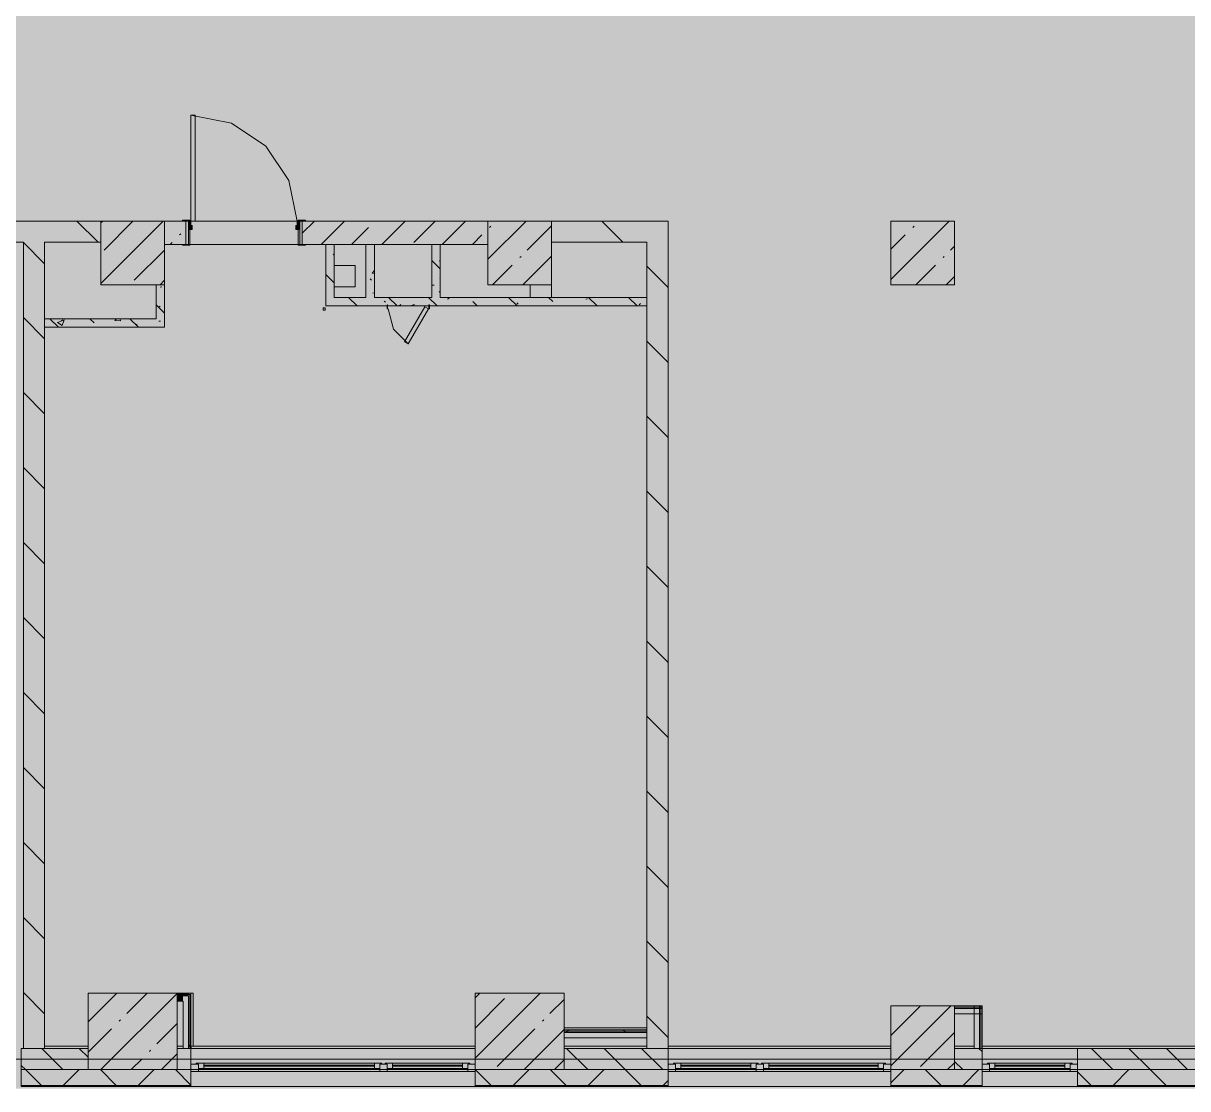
# Model space of a CAD drawing. Header units: millimetres. Extents: x -3817 to 677485, y -22715 to 103890.
# Drawn here: x 9916.7 to 10003.1, y -19606.1 to -19527 of the extents above; entities that cross this region are included whole.
import ezdxf

# ---------------------------------------------------------------- set-up
doc = ezdxf.new("R2010")
doc.units = ezdxf.units.MM
doc.layers.add('PDF _Геометрия', color=7, linetype='Continuous', true_color=0x1d1d1d)
doc.layers.add('PDF _Сплошная заливка', color=7, linetype='Continuous', true_color=0xffffff)

msp = doc.modelspace()

# ---------------------------------------------------------------- hatches: boundary and pattern name
at = {"layer": 'PDF _Сплошная заливка', "true_color": 0xd9d9d9, "transparency": 33554559}
for points in [[(10026.364, -19606.078), (10026.364, -19416.653), (9987.782, -19416.653), (9987.782, -19388.526), (9751.507, -19388.526), (9751.507, -19482.948), (9719.067, -19482.948), (9719.067, -19606.078), (10026.19, -19606.078)], [(9962.98, -19543.245), (9964.555, -19543.245), (9964.555, -19541.67), (9955.892, -19541.67), (9955.892, -19543.245), (9960.46, -19543.245)], [(9942.744, -19547.339), (9942.744, -19543.403), (9942.115, -19543.403), (9942.115, -19547.339), (9942.201, -19547.339)], [(9962.98, -19603.086), (9964.555, -19603.086), (9964.555, -19543.245), (9962.98, -19543.245), (9962.98, -19601.977)], [(9960.46, -19547.969), (9962.98, -19547.969), (9962.98, -19547.339), (9939.752, -19547.339), (9939.752, -19547.969), (9945.853, -19547.969)], [(9921.485, -19604.66), (9928.099, -19604.66), (9928.099, -19598.991), (9921.485, -19598.991), (9921.485, -19601.977)], [(9928.926, -19599.09), (9929.025, -19598.991), (9928.099, -19598.991), (9928.099, -19599.09), (9928.532, -19599.09)], [(9929.025, -19603.086), (9929.123, -19603.086), (9929.123, -19598.991), (9929.025, -19599.09), (9929.025, -19601.977)], [(9950.223, -19604.66), (9956.836, -19604.66), (9956.836, -19598.991), (9950.223, -19598.991), (9950.223, -19601.977)], [(9928.926, -19603.086), (9929.025, -19603.086), (9929.025, -19599.09), (9928.926, -19599.188), (9928.926, -19601.977)], [(9981.09, -19604.66), (9985.814, -19604.66), (9985.814, -19599.936), (9981.09, -19599.936), (9981.09, -19601.977)], [(9962.98, -19601.806), (9962.98, -19601.708), (9956.836, -19601.708), (9956.836, -19601.806), (9960.46, -19601.806)], [(9962.98, -19601.904), (9962.98, -19601.806), (9956.836, -19601.806), (9956.836, -19601.904), (9960.46, -19601.904)], [(9964.555, -19604.66), (9964.555, -19603.086), (9956.836, -19603.086), (9956.836, -19604.66), (9960.46, -19604.66)]]:
    msp.add_hatch(color=254, dxfattribs=at).paths.add_polyline_path(points)
h = msp.add_hatch(color=254, dxfattribs=at)
h.paths.add_polyline_path([(9922.43, -19543.245), (9922.43, -19541.67), (9911.407, -19541.67), (9911.407, -19543.245), (9918.257, -19543.245)], flags=0)
h.paths.add_polyline_path([(9898.573, -19543.245), (9898.573, -19541.67), (9898.415, -19541.67), (9898.415, -19543.245)], flags=0)
h = msp.add_hatch(color=254, dxfattribs=at)
h.paths.add_polyline_path([(9927.154, -19543.403), (9928.729, -19543.403), (9928.729, -19541.67), (9927.154, -19541.67)], flags=0)
h.paths.add_polyline_path([(9951.167, -19543.403), (9951.167, -19541.67), (9937.39, -19541.67), (9937.39, -19543.403), (9945.853, -19543.403)], flags=0)
at = {"layer": 'PDF _Сплошная заливка', "true_color": 0xcfcfcf, "transparency": 33554559}
for points in [[(9928.532, -19603.086), (9928.926, -19603.086), (9928.926, -19599.188), (9928.532, -19599.188), (9928.532, -19601.977)], [(9960.46, -19602.298), (9962.98, -19602.298), (9962.98, -19601.904), (9956.836, -19601.977), (9956.836, -19602.298)]]:
    msp.add_hatch(color=254, dxfattribs=at).paths.add_polyline_path(points)
at = {"layer": 'PDF _Сплошная заливка', "true_color": 0xd9d9d9, "transparency": 33554559}
h = msp.add_hatch(color=254, dxfattribs=at)
h.paths.add_polyline_path([(9994.947, -19605.841), (10003.766, -19605.841), (10003.766, -19604.66), (9994.947, -19604.66)], flags=0)
h.paths.add_polyline_path([(10026.364, -19605.841), (10026.364, -19604.66), (10020.301, -19604.66), (10020.301, -19605.841), (10026.315, -19605.841)], flags=0)
h.paths.add_polyline_path([(9950.224, -19605.841), (9964.555, -19605.841), (9964.555, -19604.66), (9950.224, -19604.66)], flags=0)
h.paths.add_polyline_path([(9916.525, -19605.841), (9929.123, -19605.841), (9929.123, -19604.66), (9916.525, -19604.66)], flags=0)
h.paths.add_polyline_path([(9899.99, -19605.841), (9899.99, -19604.66), (9891.329, -19604.66), (9891.329, -19605.841), (9898.415, -19605.841)], flags=0)
h.paths.add_polyline_path([(9981.09, -19605.841), (9987.861, -19605.841), (9987.861, -19604.66), (9981.09, -19604.66)], flags=0)
h.paths.add_polyline_path([(9823.615, -19605.841), (9823.615, -19604.66), (9810.623, -19604.66), (9810.623, -19605.841), (9821.696, -19605.841)], flags=0)
h.paths.add_polyline_path([(9854.561, -19605.841), (9857.078, -19605.841), (9857.078, -19604.66), (9848.023, -19604.66), (9848.023, -19605.841), (9850.909, -19605.841)], flags=0)
h.paths.add_polyline_path([(9864.165, -19605.841), (9869.283, -19605.841), (9869.283, -19604.66), (9864.165, -19604.66)], flags=0)
h.paths.add_polyline_path([(9786.215, -19605.841), (9786.215, -19604.66), (9780.073, -19604.66), (9780.073, -19605.841), (9785.179, -19605.841)], flags=0)
h.paths.add_polyline_path([(9719.13, -19605.841), (9750.547, -19605.841), (9750.547, -19604.66), (9719.13, -19604.66), (9719.13, -19605.839)], flags=0)
h.paths.add_polyline_path([(9763.538, -19605.841), (9763.538, -19604.66), (9757.633, -19604.66), (9757.633, -19605.841), (9763.269, -19605.841)], flags=0)

# ---------------------------------------------------------------- linework, layer by layer
at = {"layer": 'PDF _Геометрия', "color": 9, "lineweight": 9, "true_color": 0xb7b7b7}
for points in [[(9929.123, -19533.797), (9929.123, -19541.67), (9929.438, -19541.67), (9929.438, -19533.797)], [(9929.044, -19541.67), (9929.044, -19541.607), (9928.493, -19541.607), (9928.493, -19541.67)], [(9928.926, -19543.403), (9928.926, -19541.67), (9928.729, -19541.67), (9928.729, -19543.403)], [(9929.123, -19541.67), (9928.926, -19541.67), (9928.926, -19542.3), (9929.202, -19542.3), (9929.202, -19541.985), (9929.123, -19541.985)], [(9929.044, -19541.678), (9929.044, -19541.67), (9928.926, -19541.67), (9928.926, -19541.678)], [(9936.997, -19541.67), (9936.997, -19541.985), (9936.918, -19541.985), (9936.918, -19542.3), (9937.193, -19542.3), (9937.193, -19541.67)], [(9937.075, -19541.67), (9937.627, -19541.67), (9937.627, -19541.607), (9937.075, -19541.607)], [(9937.075, -19541.678), (9937.193, -19541.678), (9937.193, -19541.67), (9937.075, -19541.67)], [(9937.193, -19543.403), (9937.39, -19543.403), (9937.39, -19541.67), (9937.193, -19541.67)], [(9929.044, -19543.403), (9929.044, -19542.3), (9928.926, -19542.3), (9928.926, -19543.403)], [(9937.075, -19543.403), (9937.193, -19543.403), (9937.193, -19542.3), (9937.075, -19542.3)], [(9929.044, -19543.466), (9929.044, -19543.403), (9928.493, -19543.403), (9928.493, -19543.466)], [(9937.075, -19543.466), (9937.627, -19543.466), (9937.627, -19543.403), (9937.075, -19543.403)], [(9939.752, -19546.552), (9941.325, -19546.552), (9941.325, -19544.977), (9939.752, -19544.977), (9941.325, -19544.977), (9941.325, -19546.552)], [(9939.752, -19546.552), (9941.325, -19546.552), (9941.325, -19544.977), (9939.752, -19544.977), (9941.325, -19544.977), (9941.325, -19546.552)], [(9943.725, -19547.875), (9943.685, -19547.875), (9943.685, -19548.19), (9943.725, -19548.19)], [(9945.26, -19550.781), (9946.756, -19548.19), (9946.483, -19548.032), (9944.987, -19550.624)], [(9946.795, -19547.875), (9946.795, -19548.19), (9946.835, -19548.19), (9946.835, -19547.875)]]:
    msp.add_lwpolyline(points, close=True, dxfattribs=at)
for points in [[(9936.997, -19541.67), (9936.397, -19538.657), (9934.69, -19536.103), (9932.136, -19534.396), (9929.123, -19533.797)], [(9911.398, -19541.67), (9927.154, -19541.67)], [(9929.438, -19541.67), (9937.075, -19541.67), (9929.123, -19541.67)], [(9937.627, -19541.67), (9964.555, -19541.67), (9964.555, -19602.928)], [(9916.682, -19602.928), (9916.682, -19543.245)], [(9928.493, -19543.403), (9927.154, -19543.403), (9927.154, -19546.395)], [(9950.224, -19598.991), (9956.836, -19598.991), (9956.836, -19601.55), (9962.98, -19601.55), (9962.98, -19547.969), (9939.123, -19547.969), (9939.123, -19543.403), (9937.627, -19543.403)], [(9943.764, -19548.19), (9944.165, -19549.686), (9945.26, -19550.781)], [(9927.154, -19549.149), (9927.154, -19549.544), (9918.257, -19549.544), (9918.257, -19602.928)], [(9921.485, -19602.928), (9921.485, -19598.991), (9929.28, -19598.991), (9929.28, -19602.928), (9929.28, -19598.991), (9929.025, -19598.991)], [(9981.09, -19602.928), (9981.09, -19599.936), (9987.861, -19599.936), (9987.861, -19602.928)], [(9962.98, -19601.55), (9956.836, -19601.55)]]:
    msp.add_lwpolyline(points, dxfattribs=at)
at = {"layer": 'PDF _Геометрия', "color": 8, "lineweight": 9, "true_color": 0x737373}
for points in [[(9911.407, -19543.245), (9916.682, -19543.245), (9916.682, -19603.086), (9918.257, -19603.086), (9918.257, -19549.544), (9926.525, -19549.544), (9927.154, -19549.544), (9927.154, -19546.395), (9926.525, -19546.395), (9926.525, -19548.914), (9918.257, -19548.914), (9918.257, -19543.245), (9922.43, -19543.245), (9922.43, -19541.67), (9911.407, -19541.67)], [(9927.154, -19541.67), (9922.43, -19541.67), (9922.43, -19546.395), (9927.154, -19546.395)], [(9955.892, -19541.67), (9951.167, -19541.67), (9951.167, -19546.395), (9955.892, -19546.395)], [(9955.892, -19543.245), (9962.98, -19543.245), (9962.98, -19603.086), (9964.555, -19603.086), (9964.555, -19543.245), (9964.555, -19541.67), (9955.892, -19541.67)], [(9985.814, -19541.67), (9981.09, -19541.67), (9981.09, -19546.395), (9985.814, -19546.395)], [(9939.752, -19543.403), (9942.115, -19543.403), (9942.115, -19547.339), (9939.752, -19547.339)], [(9955.892, -19547.339), (9955.892, -19546.395), (9954.317, -19546.395), (9954.317, -19547.339)], [(9939.079, -19548.111), (9938.926, -19548.111), (9938.926, -19548.269), (9939.079, -19548.269)], [(9928.099, -19598.991), (9921.485, -19598.991), (9921.485, -19604.66), (9928.099, -19604.66)], [(9928.099, -19599.582), (9928.532, -19599.582), (9928.532, -19603.086), (9929.123, -19603.086), (9929.123, -19598.991), (9929.025, -19598.991), (9928.532, -19598.991), (9928.099, -19598.991)], [(9956.836, -19598.991), (9950.223, -19598.991), (9950.223, -19604.66), (9956.836, -19604.66)], [(9985.814, -19599.936), (9981.09, -19599.936), (9981.09, -19604.66), (9985.814, -19604.66)], [(9985.814, -19600.527), (9987.861, -19600.527), (9987.861, -19599.936), (9985.814, -19599.936)], [(9987.27, -19599.936), (9987.27, -19603.086), (9987.861, -19603.086), (9987.861, -19599.936)], [(9956.836, -19602.298), (9962.98, -19602.298), (9962.98, -19601.708), (9956.836, -19601.708)], [(9929.123, -19604.66), (9929.123, -19603.086), (9928.099, -19603.086), (9928.099, -19604.66)], [(9987.861, -19604.66), (9987.861, -19603.086), (9985.814, -19603.086), (9985.814, -19604.66)], [(9987.861, -19604.66), (9994.947, -19604.66), (9994.947, -19603.086), (9987.861, -19603.086)], [(10003.766, -19604.66), (10003.766, -19603.086), (9994.947, -19603.086), (9994.947, -19604.66)], [(9929.123, -19604.802), (9929.123, -19604.251), (9929.674, -19604.251), (9929.674, -19604.802)], [(9943.296, -19604.172), (9929.517, -19604.172), (9929.517, -19604.251), (9929.674, -19604.251), (9929.674, -19604.566), (9943.138, -19604.566), (9943.138, -19604.251), (9943.296, -19604.251)], [(9943.138, -19604.802), (9943.138, -19604.251), (9943.689, -19604.251), (9943.689, -19604.802)], [(9949.831, -19604.172), (9943.532, -19604.172), (9943.532, -19604.251), (9943.689, -19604.251), (9943.689, -19604.566), (9949.673, -19604.566), (9949.673, -19604.251), (9949.831, -19604.251)], [(9949.673, -19604.802), (9949.673, -19604.251), (9950.224, -19604.251), (9950.224, -19604.802)], [(9964.555, -19604.802), (9964.555, -19604.251), (9965.106, -19604.251), (9965.106, -19604.802)], [(9971.247, -19604.172), (9964.948, -19604.172), (9964.948, -19604.251), (9965.106, -19604.251), (9965.106, -19604.566), (9971.09, -19604.566), (9971.09, -19604.251), (9971.247, -19604.251)], [(9971.09, -19604.802), (9971.09, -19604.251), (9971.641, -19604.251), (9971.641, -19604.802)], [(9980.696, -19604.172), (9971.484, -19604.172), (9971.484, -19604.251), (9971.641, -19604.251), (9971.641, -19604.566), (9980.538, -19604.566), (9980.538, -19604.251), (9980.696, -19604.251)], [(9980.538, -19604.802), (9980.538, -19604.251), (9981.09, -19604.251), (9981.09, -19604.802)], [(9987.861, -19604.802), (9987.861, -19604.251), (9988.412, -19604.251), (9988.412, -19604.802)], [(9994.554, -19604.172), (9988.255, -19604.172), (9988.255, -19604.251), (9988.412, -19604.251), (9988.412, -19604.566), (9994.396, -19604.566), (9994.396, -19604.251), (9994.554, -19604.251)], [(9994.396, -19604.802), (9994.396, -19604.251), (9994.947, -19604.251), (9994.947, -19604.802)], [(9929.123, -19604.66), (9916.525, -19604.66), (9916.525, -19605.904), (9929.123, -19605.904)], [(9929.123, -19605.904), (9929.123, -19604.66), (9950.224, -19604.66), (9950.224, -19605.904)], [(9964.555, -19604.66), (9950.224, -19604.66), (9950.224, -19605.904), (9964.555, -19605.904)], [(9964.555, -19605.904), (9964.555, -19604.66), (9981.09, -19604.66), (9981.09, -19605.904)], [(9987.861, -19604.66), (9981.09, -19604.66), (9981.09, -19605.904), (9987.861, -19605.904)], [(9987.861, -19605.904), (9987.861, -19604.66), (9994.947, -19604.66), (9994.947, -19605.904)], [(10003.766, -19604.66), (9994.947, -19604.66), (9994.947, -19605.904), (10003.766, -19605.904)], [(9929.123, -19605.904), (9931.485, -19605.904)], [(9944.081, -19605.904), (9946.443, -19605.904)], [(9959.043, -19605.904), (9962.586, -19605.904)], [(9964.948, -19605.904), (9968.885, -19605.904)], [(9971.247, -19605.904), (9975.184, -19605.904)], [(9987.861, -19605.904), (9991.798, -19605.904)], [(9994.16, -19605.904), (9998.097, -19605.904)]]:
    msp.add_lwpolyline(points, close=True, dxfattribs=at)
for points in [[(9922.226, -19543.245), (9920.651, -19541.67)], [(9922.43, -19546.299), (9927.059, -19541.67)], [(9922.43, -19541.809), (9922.569, -19541.67)], [(9922.665, -19543.82), (9924.814, -19541.67)], [(9928.493, -19541.67), (9927.154, -19541.67), (9927.154, -19543.403), (9928.493, -19543.403)], [(9928.729, -19543.403), (9928.729, -19541.67)], [(9929.123, -19541.67), (9937.075, -19541.67)], [(9937.39, -19542.564), (9938.284, -19541.67)], [(9937.39, -19541.67), (9937.39, -19543.403)], [(9954.317, -19547.339), (9947.624, -19547.339), (9947.624, -19543.403), (9946.994, -19543.403), (9946.994, -19547.339), (9942.744, -19547.339), (9942.744, -19543.403), (9951.167, -19543.403), (9951.167, -19541.67), (9937.627, -19541.67)], [(9938.797, -19543.403), (9940.529, -19541.67)], [(9943.287, -19543.403), (9945.019, -19541.67)], [(9945.676, -19543.258), (9947.264, -19541.67)], [(9947.777, -19543.403), (9949.509, -19541.67)], [(9951.167, -19544.502), (9953.999, -19541.67)], [(9961.199, -19543.245), (9959.624, -19541.67)], [(9981.09, -19546.01), (9985.429, -19541.67)], [(9928.277, -19542.697), (9928.371, -19542.604)], [(9941.042, -19543.403), (9942.308, -19542.136)], [(9950.022, -19543.403), (9950.727, -19542.697)], [(9951.288, -19542.136), (9951.382, -19542.043)], [(9954.095, -19543.82), (9955.892, -19542.023)], [(9981.09, -19543.765), (9982.157, -19542.697)], [(9982.718, -19542.136), (9982.812, -19542.043)], [(9918.257, -19544.844), (9916.682, -19543.269)], [(9927.572, -19543.403), (9927.716, -19543.258)], [(9937.075, -19543.403), (9929.044, -19543.403)], [(9937.627, -19543.403), (9939.123, -19543.403), (9939.123, -19547.969), (9939.752, -19547.969), (9962.98, -19547.969), (9962.98, -19547.339), (9955.892, -19547.339)], [(9939.752, -19543.403), (9939.123, -19543.403)], [(9942.744, -19543.403), (9942.115, -19543.403)], [(9985.524, -19543.82), (9985.814, -19543.53)], [(9924.91, -19546.065), (9927.154, -19543.82)], [(9953.533, -19544.381), (9953.627, -19544.288)], [(9953.765, -19546.395), (9955.892, -19544.268)], [(9984.963, -19544.381), (9985.057, -19544.288)], [(9951.52, -19546.395), (9952.972, -19544.942)], [(9964.555, -19546.601), (9962.98, -19545.027)], [(9982.949, -19546.395), (9984.402, -19544.942)], [(9926.825, -19546.395), (9927.154, -19546.065)], [(9985.194, -19546.395), (9985.814, -19545.775)], [(9918.257, -19550.412), (9916.682, -19548.837)], [(9918.257, -19548.914), (9918.257, -19549.544)], [(9964.555, -19552.169), (9962.98, -19550.594)], [(9918.257, -19555.979), (9916.682, -19554.405)], [(9964.555, -19557.736), (9962.98, -19556.162)], [(9918.257, -19561.547), (9916.682, -19559.972)], [(9964.555, -19563.304), (9962.98, -19561.729)], [(9918.257, -19567.115), (9916.682, -19565.54)], [(9964.555, -19568.871), (9962.98, -19567.297)], [(9918.257, -19572.682), (9916.682, -19571.107)], [(9964.555, -19574.439), (9962.98, -19572.864)], [(9918.257, -19578.25), (9916.682, -19576.675)], [(9964.555, -19580.007), (9962.98, -19578.432)], [(9918.257, -19583.817), (9916.682, -19582.243)], [(9964.555, -19585.574), (9962.98, -19583.999)], [(9918.257, -19589.385), (9916.682, -19587.81)], [(9964.555, -19591.142), (9962.98, -19589.567)], [(9918.257, -19594.952), (9916.682, -19593.378)], [(9964.555, -19596.709), (9962.98, -19595.135)], [(9918.257, -19600.52), (9916.682, -19598.945)], [(9921.485, -19601.124), (9923.618, -19598.991)], [(9922.439, -19604.66), (9928.099, -19599)], [(9924.349, -19600.506), (9925.863, -19598.991)], [(9950.223, -19599.326), (9950.558, -19598.991)], [(9950.223, -19603.816), (9955.048, -19598.991)], [(9929.025, -19603.086), (9929.025, -19599.09), (9928.926, -19599.09), (9928.532, -19599.09), (9928.099, -19599.09)], [(9928.926, -19603.086), (9928.926, -19599.188), (9928.532, -19599.188), (9928.099, -19599.188)], [(9950.223, -19601.571), (9952.411, -19599.383)], [(9955.778, -19600.506), (9956.836, -19599.447)], [(9964.555, -19602.277), (9962.98, -19600.702)], [(9981.09, -19602.134), (9983.288, -19599.936)], [(9981.09, -19604.379), (9985.533, -19599.936)], [(9987.861, -19600.035), (9985.814, -19600.035)], [(9987.861, -19600.133), (9985.814, -19600.133)], [(9987.664, -19603.086), (9987.664, -19599.936)], [(9987.763, -19603.086), (9987.763, -19599.936)], [(9921.485, -19603.369), (9923.226, -19601.628)], [(9923.787, -19601.067), (9923.881, -19600.973)], [(9926.594, -19602.75), (9928.099, -19601.245)], [(9951.85, -19604.434), (9954.656, -19601.628)], [(9955.217, -19601.067), (9955.31, -19600.973)], [(9953.869, -19604.66), (9956.836, -19601.692)], [(9962.98, -19601.806), (9956.836, -19601.806)], [(9962.98, -19601.904), (9956.836, -19601.904)], [(9956.984, -19601.904), (9957.082, -19601.806), (9957.181, -19601.708)], [(9961.398, -19601.904), (9961.3, -19601.806), (9961.202, -19601.708)], [(9983.279, -19604.434), (9985.814, -19601.9)], [(9916.682, -19603.086), (9916.525, -19603.086), (9916.525, -19604.66), (9921.485, -19604.66), (9921.485, -19603.086), (9918.257, -19603.086)], [(9919.614, -19604.66), (9918.039, -19603.086)], [(9918.257, -19602.928), (9921.485, -19602.928)], [(9921.485, -19603.748), (9920.823, -19603.086)], [(9926.032, -19603.312), (9926.126, -19603.218)], [(9928.099, -19602.928), (9928.532, -19602.928)], [(9929.149, -19603.06), (9929.025, -19602.936), (9928.926, -19602.838)], [(9929.119, -19602.928), (9950.223, -19602.928)], [(9950.223, -19603.086), (9929.123, -19603.086), (9929.123, -19604.66), (9950.224, -19604.66), (9951.01, -19604.66)], [(9956.836, -19602.928), (9962.98, -19602.928)], [(9962.98, -19603.086), (9956.836, -19603.086), (9956.836, -19604.66), (9964.555, -19604.66), (9964.555, -19603.086), (9964.555, -19604.66), (9981.09, -19604.66), (9981.09, -19603.086), (9980.932, -19603.086), (9964.555, -19603.086)], [(9958.587, -19604.66), (9957.012, -19603.086)], [(9962.552, -19605.841), (9961.371, -19604.66), (9959.796, -19603.086)], [(9964.154, -19604.66), (9962.58, -19603.086)], [(9964.555, -19602.928), (9981.09, -19602.928)], [(9985.814, -19602.928), (9987.27, -19602.928)], [(9987.861, -19603.313), (9987.634, -19603.086)], [(9987.698, -19603.15), (9987.649, -19603.101)], [(9987.861, -19602.928), (10020.143, -19602.928), (10020.143, -19604.66)], [(9997.56, -19604.66), (9995.985, -19603.086)], [(10001.525, -19605.841), (10000.343, -19604.66), (9998.769, -19603.086)], [(10003.127, -19604.66), (10001.553, -19603.086)], [(9924.684, -19604.66), (9925.471, -19603.873)], [(9926.929, -19604.66), (9928.099, -19603.49)], [(9929.674, -19604.251), (9929.123, -19604.251)], [(9929.517, -19604.172), (9943.296, -19604.172)], [(9930.068, -19604.172), (9930.068, -19604.566)], [(9942.744, -19604.172), (9942.744, -19604.566)], [(9943.689, -19604.251), (9943.138, -19604.251)], [(9943.532, -19604.172), (9949.831, -19604.172)], [(9944.083, -19604.172), (9944.083, -19604.566)], [(9949.28, -19604.172), (9949.28, -19604.566)], [(9950.223, -19604.251), (9949.673, -19604.251)], [(9956.114, -19604.66), (9956.836, -19603.937)], [(9965.106, -19604.251), (9964.555, -19604.251)], [(9964.948, -19604.172), (9971.247, -19604.172)], [(9965.5, -19604.172), (9965.5, -19604.566)], [(9970.696, -19604.172), (9970.696, -19604.566)], [(9971.641, -19604.251), (9971.09, -19604.251)], [(9971.484, -19604.172), (9980.696, -19604.172)], [(9972.035, -19604.172), (9972.035, -19604.566)], [(9980.145, -19604.172), (9980.145, -19604.566)], [(9981.09, -19604.251), (9980.538, -19604.251)], [(9985.298, -19604.66), (9985.814, -19604.145)], [(9986.425, -19604.66), (9985.814, -19604.05)], [(9988.412, -19604.251), (9987.861, -19604.251)], [(9988.255, -19604.172), (9994.554, -19604.172)], [(9988.806, -19604.172), (9988.806, -19604.566)], [(9994.003, -19604.172), (9994.003, -19604.566)], [(9994.947, -19604.251), (9994.396, -19604.251)], [(9918.011, -19605.841), (9916.83, -19604.66), (9916.525, -19604.355)], [(9919.642, -19605.841), (9920.823, -19604.66)], [(9923.579, -19605.841), (9922.398, -19604.66)], [(9925.209, -19605.841), (9926.39, -19604.66)], [(9929.123, -19605.818), (9927.965, -19604.66)], [(9929.123, -19604.802), (9950.224, -19604.802)], [(9930.068, -19604.33), (9942.744, -19604.33)], [(9942.744, -19604.408), (9930.068, -19604.408)], [(9944.083, -19604.33), (9949.28, -19604.33)], [(9949.28, -19604.408), (9944.083, -19604.408)], [(9951.416, -19605.841), (9950.235, -19604.66)], [(9953.047, -19605.841), (9954.228, -19604.66)], [(9956.984, -19605.841), (9955.803, -19604.66)], [(9958.615, -19605.841), (9959.796, -19604.66)], [(9964.555, -19604.802), (9981.09, -19604.802)], [(9965.5, -19604.33), (9970.696, -19604.33)], [(9970.696, -19604.408), (9965.5, -19604.408)], [(9972.035, -19604.33), (9980.145, -19604.33)], [(9980.145, -19604.408), (9972.035, -19604.408)], [(9981.09, -19605.637), (9982.066, -19604.66)], [(9984.822, -19605.841), (9983.641, -19604.66)], [(9986.453, -19605.841), (9987.634, -19604.66)], [(9987.861, -19604.802), (9994.947, -19604.802)], [(9988.806, -19604.33), (9994.003, -19604.33)], [(9994.003, -19604.408), (9988.806, -19604.408)], [(9995.957, -19605.841), (9994.947, -19604.832)], [(9997.588, -19605.841), (9998.769, -19604.66)], [(9916.525, -19605.841), (9929.123, -19605.841)], [(9916.525, -19605.865), (9929.123, -19605.865)], [(9917.903, -19605.904), (9921.446, -19605.904), (9917.903, -19605.904)], [(9933.847, -19605.904), (9936.209, -19605.904), (9933.847, -19605.904)], [(9948.805, -19605.904), (9951.167, -19605.904), (9948.805, -19605.904)], [(9950.224, -19605.841), (9964.555, -19605.841)], [(9950.224, -19605.865), (9964.555, -19605.865)], [(9964.182, -19605.841), (9964.555, -19605.469)], [(9977.546, -19605.904), (9981.09, -19605.904), (9977.546, -19605.904)], [(9981.09, -19605.841), (9987.861, -19605.841)], [(9981.09, -19605.865), (9987.861, -19605.865)], [(9994.947, -19605.841), (10003.766, -19605.841)], [(9994.947, -19605.865), (10003.766, -19605.865)], [(10000.459, -19605.904), (10004.396, -19605.904), (10000.459, -19605.904)]]:
    msp.add_lwpolyline(points, dxfattribs=at)
at = {"layer": 'PDF _Геометрия', "color": 253, "lineweight": 9, "true_color": 0xa3a3a3}
for points in [[(9939.683, -19544.131), (9939.752, -19544.194)], [(9947.624, -19545.224), (9946.994, -19544.594)], [(9942.744, -19545.555), (9942.579, -19545.54), (9942.744, -19545.344)], [(9947.559, -19544.608), (9947.624, -19544.649)], [(9939.752, -19546.264), (9939.123, -19545.634)], [(9942.522, -19546.062), (9942.423, -19545.963)], [(9947.624, -19545.982), (9947.6, -19545.98), (9947.624, -19545.951)], [(9926.827, -19546.578), (9926.958, -19546.561)], [(9942.634, -19547.016), (9942.744, -19547.001)], [(9947.037, -19546.436), (9947.168, -19546.419)], [(9947.559, -19546.906), (9947.624, -19546.966)], [(9927.154, -19548.512), (9926.525, -19547.883)], [(9926.736, -19548.061), (9926.841, -19547.981)], [(9941.458, -19547.969), (9940.828, -19547.339)], [(9943.477, -19547.606), (9943.574, -19547.696)], [(9944.43, -19547.969), (9943.8, -19547.339)], [(9944.588, -19547.952), (9944.692, -19547.872)], [(9945.416, -19547.969), (9945.699, -19547.86)], [(9945.663, -19547.969), (9945.7, -19547.861)], [(9947.398, -19547.969), (9946.768, -19547.339)], [(9948.181, -19547.46), (9948.286, -19547.379)], [(9950.369, -19547.969), (9950.046, -19547.646)], [(9953.337, -19547.969), (9952.707, -19547.339)], [(9953.318, -19547.742), (9953.416, -19547.831)], [(9955.985, -19547.646), (9955.679, -19547.339)], [(9958.44, -19547.453), (9958.571, -19547.436)], [(9959.277, -19547.969), (9958.647, -19547.339)], [(9962.248, -19547.969), (9961.618, -19547.339)], [(9962.397, -19547.876), (9962.502, -19547.795)], [(9919.275, -19549.544), (9918.645, -19548.914)], [(9921.932, -19549.23), (9921.617, -19548.914)], [(9923.886, -19549.085), (9923.468, -19549.048), (9923.581, -19548.914)], [(9923.886, -19549.085), (9923.855, -19548.914)], [(9925.215, -19549.544), (9924.585, -19548.914)], [(9919.557, -19549.42), (9919.209, -19549.185), (9919.699, -19548.997)], [(9919.507, -19549.079), (9919.612, -19548.998)], [(9919.557, -19549.42), (9919.699, -19548.997)], [(9924.986, -19549.339), (9925.117, -19549.322)], [(9926.738, -19549.108), (9926.869, -19549.091)]]:
    msp.add_lwpolyline(points, dxfattribs=at)
at = {"layer": 'PDF _Геометрия', "color": 253, "lineweight": 9, "true_color": 0xaaaaaa}
msp.add_lwpolyline([(9703.638, -19603.873), (9802.06, -19603.873), (9925.816, -19603.873), (10024.238, -19603.873)], dxfattribs=at)
at = {"layer": 'PDF _Сплошная заливка', "color": 254, "lineweight": 60, "true_color": 0xcdcdcd, "transparency": 33554559}
for points in [[(9929.438, -19541.67), (9929.438, -19533.797), (9929.123, -19541.67), (9929.123, -19533.797)], [(9929.044, -19541.67), (9929.044, -19541.607), (9928.493, -19541.67)], [(9928.926, -19542.3), (9929.202, -19542.3), (9928.926, -19541.67), (9929.123, -19541.67)], [(9937.193, -19542.3), (9937.193, -19541.67), (9936.918, -19542.3), (9936.997, -19541.67)], [(9937.627, -19541.67), (9937.627, -19541.607), (9937.075, -19541.67)], [(9929.044, -19543.403), (9929.044, -19542.3), (9928.926, -19543.403), (9928.926, -19542.3)], [(9937.193, -19543.403), (9937.193, -19542.3), (9937.075, -19543.403), (9937.075, -19542.3)], [(9929.044, -19543.466), (9929.044, -19543.403), (9928.493, -19543.466)], [(9937.627, -19543.466), (9937.627, -19543.403), (9937.075, -19543.466)], [(9945.26, -19550.781), (9946.756, -19548.19), (9944.987, -19550.624), (9946.483, -19548.032)]]:
    msp.add_solid(points, dxfattribs=at)
at = {"layer": 'PDF _Сплошная заливка', "color": 254, "lineweight": 60, "true_color": 0xd9d9d9, "transparency": 33554559}
for points in [[(9922.43, -19546.395), (9927.154, -19546.395), (9922.43, -19541.67), (9927.154, -19541.67)], [(9955.892, -19546.395), (9955.892, -19541.67), (9951.167, -19546.395), (9951.167, -19541.67)], [(9985.814, -19546.395), (9985.814, -19541.67), (9981.09, -19546.395), (9981.09, -19541.67)], [(9918.257, -19603.086), (9918.257, -19543.245), (9916.682, -19603.086), (9916.682, -19543.245)], [(9939.752, -19547.969), (9939.752, -19543.403), (9939.123, -19547.969), (9939.123, -19543.403)], [(9947.624, -19547.339), (9947.624, -19543.403), (9946.994, -19547.339), (9946.994, -19543.403)], [(9927.154, -19549.544), (9927.154, -19546.395), (9926.525, -19549.544), (9926.525, -19546.395)], [(9955.892, -19547.339), (9955.892, -19546.395), (9954.317, -19547.339), (9954.317, -19546.395)], [(9926.525, -19549.544), (9926.525, -19548.914), (9918.257, -19549.544), (9918.257, -19548.914)], [(9928.099, -19599.188), (9928.926, -19599.188), (9928.099, -19599.09), (9928.926, -19599.09)], [(9987.861, -19600.035), (9987.861, -19599.936), (9985.814, -19600.035), (9985.814, -19599.936)], [(9987.861, -19600.133), (9987.861, -19600.035), (9985.814, -19600.133), (9985.814, -19600.035)], [(9987.763, -19603.086), (9987.763, -19599.936), (9987.664, -19603.086), (9987.664, -19599.936)], [(9987.861, -19603.086), (9987.861, -19599.936), (9987.763, -19603.086), (9987.763, -19599.936)], [(9916.525, -19604.66), (9921.485, -19604.66), (9916.525, -19603.086), (9921.485, -19603.086)], [(9929.123, -19604.66), (9929.123, -19603.086), (9928.099, -19604.66), (9928.099, -19603.086)], [(9985.814, -19604.66), (9987.861, -19604.66), (9985.814, -19603.086), (9987.861, -19603.086)], [(10003.766, -19604.66), (10003.766, -19603.086), (9994.947, -19604.66), (9994.947, -19603.086)]]:
    msp.add_solid(points, dxfattribs=at)
at = {"layer": 'PDF _Сплошная заливка', "color": 254, "lineweight": 60, "true_color": 0xd7d7d7, "transparency": 33554559}
for points in [[(9928.926, -19543.403), (9928.926, -19541.67), (9928.729, -19543.403), (9928.729, -19541.67)], [(9937.39, -19543.403), (9937.39, -19541.67), (9937.193, -19543.403), (9937.193, -19541.67)]]:
    msp.add_solid(points, dxfattribs=at)
at = {"layer": 'PDF _Сплошная заливка', "color": 254, "lineweight": 60, "true_color": 0xcfcfcf, "transparency": 33554559}
for points in [[(9928.532, -19599.582), (9928.532, -19599.188), (9928.099, -19599.582), (9928.099, -19599.188)], [(9987.861, -19600.527), (9987.861, -19600.133), (9985.814, -19600.527), (9985.814, -19600.133)], [(9987.664, -19603.086), (9987.664, -19599.936), (9987.27, -19603.086), (9987.27, -19599.936)]]:
    msp.add_solid(points, dxfattribs=at)

doc.saveas('drawing.dxf')
